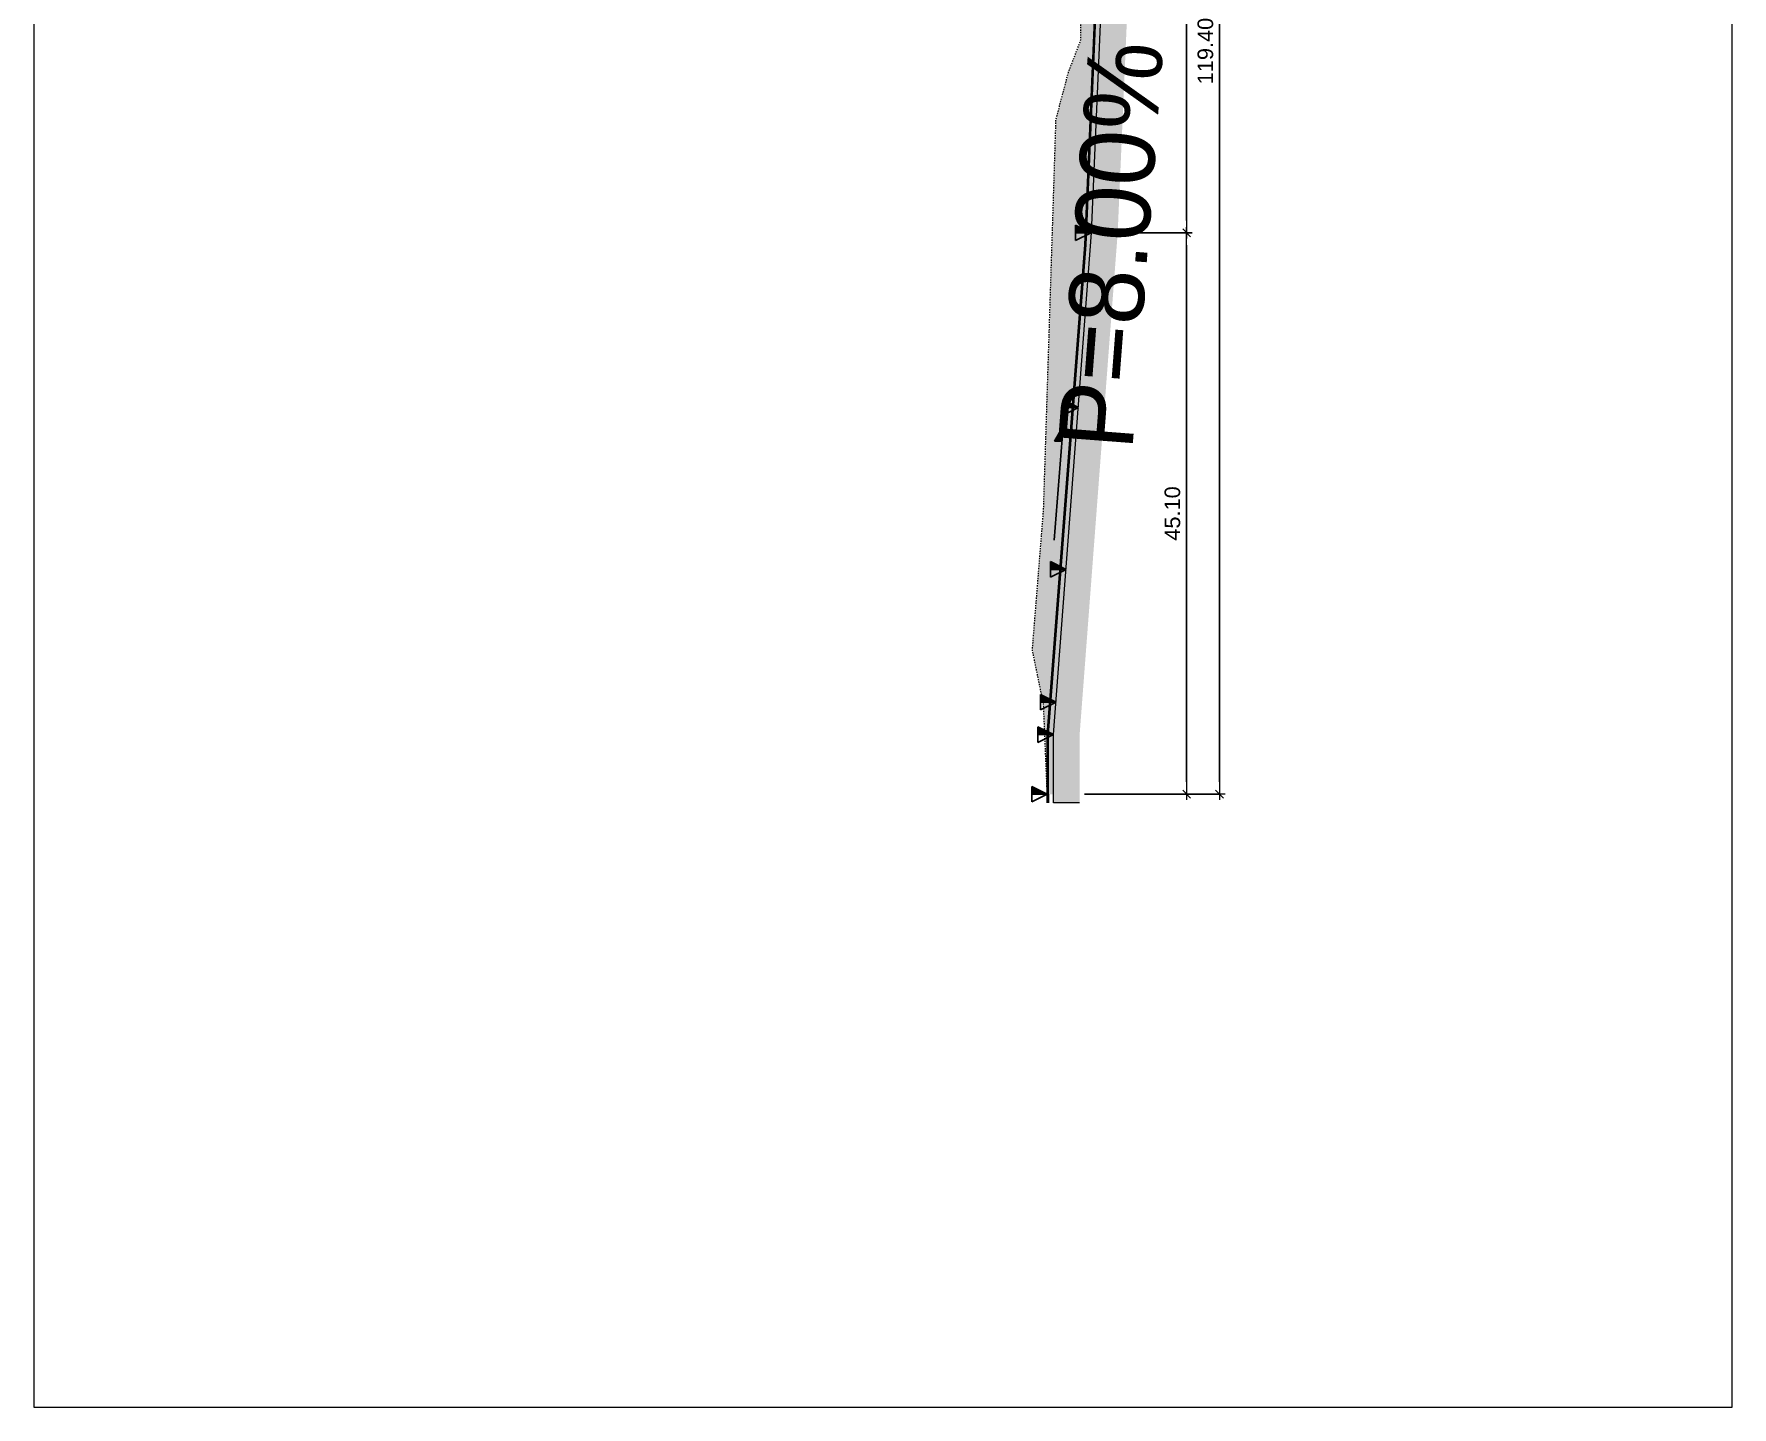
# Model space of a CAD drawing. Extents: x 62344 to 62624, y 108620 to 109406.
# Drawn here: x 62344.1 to 62480.6, y 109174.3 to 109284.6 of the extents above; entities that cross this region are included whole.
import ezdxf
from ezdxf.enums import TextEntityAlignment as Align

# ---------------------------------------------------------------- set-up
doc = ezdxf.new("R2018")
doc.units = 0
doc.header["$LTSCALE"] = 0.039369
doc.header["$MEASUREMENT"] = 0
doc.linetypes.add('TRATTEGGIATA', pattern=[0.75, 0.5, -0.25])
doc.layers.add('colore roccia', color=7, linetype='Continuous', true_color=0x99724c)
for name, color, linetype in [('curve livello 1m', 2, 'Continuous'), ('LIN018CO', 6, 'Continuous'), ('LIN025CO', 7, 'Continuous'), ('LIN035CO', 1, 'Continuous'), ('TEXT035', 1, 'Continuous'), ('TRATTCOLO-7', 51, 'Continuous')]:
    doc.layers.add(name, color=color, linetype=linetype)
doc.layers.add('DIME', color=6, linetype='Continuous', lineweight=18)
doc.layers.add('LIN050CO', color=3, linetype='Continuous', lineweight=50)
doc.layers.add('no_plot', color=5, linetype='Continuous', plot=False)
doc.styles.add('ARIAL', font='arial.ttf')
doc.linetypes.add('ROCK', pattern='A,0.25,-0.18,["<",Standard,S=0.18,R=90,X=0,Y=-0.09],0,["-",Standard,S=0.18,R=45,X=-0.111213,Y=-0.238491],0.25', length=0.68)
doc.dimstyles.new('DIME-200', dxfattribs={"dimscale": 2, "dimtxt": 0.25, "dimasz": 0.2, "dimexe": 0, "dimexo": 0.5, "dimgap": 0.1, "dimtad": 1, "dimzin": 0, "dimdsep": 46, "dimtxsty": 'ARIAL', "dimblk1": 'LINE', "dimblk2": 'LINE', "dimsah": 1, "dimcen": 2.5, "dimclrd": 256, "dimclre": 256, "dimclrt": 1, "dimadec": 0, "dimazin": 0, "dimtfac": 1, "dimtmove": 2, "dimatfit": 3, "dimldrblk": 'LINE', "dimfxl": 1, "dimtvp": 1, "dimtfill": 1, "dimtolj": 1, "dimtzin": 0, "dimarcsym": 0})

# ---------------------------------------------------------------- blocks, each defined once
blk = doc.blocks.new('*U40')
at = {"layer": 'LIN018CO'}
blk.add_solid([(0, 0.25), (0, 0), (0.125, 0.25)], dxfattribs=at)
at = {"layer": 'LIN035CO'}
for p, q in [((-0.125, 0.25), (0.125, 0.25)), ((0, 0), (-0.125, 0.25)), ((0, 0), (0, 0.25)), ((0, 0), (0.125, 0.25))]:
    blk.add_line(p, q, dxfattribs=at)
at = {"layer": 'TEXT035', "lineweight": 30, "flags": 104}
blk.add_attdef('VALORE_Sup.', text='', height=0.25, dxfattribs=at).set_placement((-0.08, 0.395), align=Align.BOTTOM_CENTER)
blk = doc.blocks.new('*U38')
at = {"layer": 'LIN018CO'}
blk.add_solid([(0, 0.25), (0, 0), (0.125, 0.25)], dxfattribs=at)
at = {"layer": 'LIN035CO'}
for p, q in [((-0.125, 0.25), (0.125, 0.25)), ((0, 0), (-0.125, 0.25)), ((0, 0), (0, 0.25)), ((0, 0), (0.125, 0.25))]:
    blk.add_line(p, q, dxfattribs=at)
at = {"layer": 'TEXT035', "lineweight": 30, "flags": 104}
blk.add_attdef('VALORE_Sup.', text='', height=0.25, dxfattribs=at).set_placement((0.64, 0.395), align=Align.BOTTOM_CENTER)
blk = doc.blocks.new('*U42')
at = {"layer": 'LIN018CO'}
blk.add_solid([(0, 0.25), (0, 0), (0.125, 0.25)], dxfattribs=at)
at = {"layer": 'LIN035CO'}
for p, q in [((-0.125, 0.25), (0.125, 0.25)), ((0, 0), (-0.125, 0.25)), ((0, 0), (0, 0.25)), ((0, 0), (0.125, 0.25))]:
    blk.add_line(p, q, dxfattribs=at)
at = {"layer": 'TEXT035', "lineweight": 30, "flags": 104}
blk.add_attdef('VALORE_Sup.', text='', height=0.25, dxfattribs=at).set_placement((0.305, 0.395), align=Align.BOTTOM_CENTER)
blk = doc.blocks.new('*U18')
at = {"layer": 'LIN018CO'}
blk.add_solid([(0, 0.25), (0, 0), (0.125, 0.25)], dxfattribs=at)
at = {"layer": 'LIN035CO'}
for p, q in [((-0.125, 0.25), (0.125, 0.25)), ((0, 0), (-0.125, 0.25)), ((0, 0), (0, 0.25)), ((0, 0), (0.125, 0.25))]:
    blk.add_line(p, q, dxfattribs=at)
at = {"layer": 'TEXT035', "lineweight": 30, "flags": 106}
blk.add_attdef('VALORE_Sup.', text='', height=0.25, dxfattribs=at).set_placement((0, 0.395), align=Align.BOTTOM_CENTER)
blk = doc.blocks.new('*U39')
at = {"layer": 'LIN018CO'}
blk.add_solid([(0, 0.25), (0, 0), (0.125, 0.25)], dxfattribs=at)
at = {"layer": 'LIN035CO'}
for p, q in [((-0.125, 0.25), (0.125, 0.25)), ((0, 0), (-0.125, 0.25)), ((0, 0), (0, 0.25)), ((0, 0), (0.125, 0.25))]:
    blk.add_line(p, q, dxfattribs=at)
at = {"layer": 'TEXT035', "lineweight": 30, "flags": 104}
blk.add_attdef('VALORE_Sup.', text='', height=0.25, dxfattribs=at).set_placement((-0.426, 0.395), align=Align.BOTTOM_CENTER)
blk = doc.blocks.new('LINE')
for p, q in [((-1.6, 0), (0.45, 0)), ((0, 0.45), (0, -0.45))]:
    blk.add_line(p, q)
at = {"color": 3}
blk.add_line((-0.32, -0.32), (0.32, 0.32), dxfattribs=at)
blk = doc.blocks.new('*D24')
at = {"layer": 'DIME', "lineweight": -2, "transparency": 16777216}
for p, q in [((62431.62, 109268.65), (62436.75, 109268.65)), ((62436.75, 109224.55), (62436.75, 109267.65)), ((62428.55, 109223.55), (62436.75, 109223.55))]:
    blk.add_line(p, q, dxfattribs=at)
for p, rotation in [((62436.75, 109268.65), 90), ((62436.75, 109223.55), 270)]:
    blk.add_blockref('LINE', p, dxfattribs=dict(at, rotation=rotation))
at = {"layer": 'DIME', "color": 1, "transparency": 16777216, "insert": (62435.61, 109246.1), "char_height": 1.25, "attachment_point": 5, "rotation": 90, "style": 'ARIAL', "bg_fill": 3, "box_fill_scale": 1.25, "bg_fill_color": 256, "bg_fill_true_color": 13158600, "bg_fill_transparency": 0}
blk.add_mtext('\\A1;45.10', dxfattribs=at)
blk = doc.blocks.new('*U21')
at = {"layer": 'LIN018CO'}
blk.add_hatch(color=256, dxfattribs=at).paths.add_polyline_path([(-0.24, 0.139), (-0.231, 0.258), (0.009, 0.12)])
for p, q in [((0.009, 0.12), (-1.826, 0.261)), ((-0.24, 0.139), (-0.231, 0.258)), ((-0.231, 0.258), (0.009, 0.12))]:
    blk.add_line(p, q, dxfattribs=at)
at = {"layer": 'TEXT035', "lineweight": 30, "flags": 54}
blk.add_attdef('VALORE_AD', text='', height=0.25, rotation=355.608, dxfattribs=at).set_placement((-0.304, 0.204), align=Align.BOTTOM_RIGHT)
blk = doc.blocks.new('*D25')
at = {"layer": 'DIME', "lineweight": -2, "transparency": 16777216}
for p, q in [((62434.75, 109342.95), (62439.4, 109342.95)), ((62439.4, 109224.55), (62439.4, 109341.95)), ((62431.57, 109223.55), (62439.4, 109223.55))]:
    blk.add_line(p, q, dxfattribs=at)
for p, rotation in [((62439.4, 109342.95), 90), ((62439.4, 109223.55), 270)]:
    blk.add_blockref('LINE', p, dxfattribs=dict(at, rotation=rotation))
at = {"layer": 'DIME', "color": 1, "transparency": 16777216, "insert": (62438.26, 109283.25), "char_height": 1.25, "attachment_point": 5, "rotation": 90, "style": 'ARIAL', "bg_fill": 3, "box_fill_scale": 1.25, "bg_fill_color": 256, "bg_fill_true_color": 13158600, "bg_fill_transparency": 0}
blk.add_mtext('\\A1;119.40', dxfattribs=at)
blk = doc.blocks.new('*U43')
at = {"layer": 'LIN018CO'}
blk.add_solid([(0, 0.25), (0, 0), (0.125, 0.25)], dxfattribs=at)
at = {"layer": 'LIN035CO'}
for p, q in [((-0.125, 0.25), (0.125, 0.25)), ((0, 0), (-0.125, 0.25)), ((0, 0), (0, 0.25)), ((0, 0), (0.125, 0.25))]:
    blk.add_line(p, q, dxfattribs=at)
at = {"layer": 'TEXT035', "lineweight": 30, "flags": 104}
blk.add_attdef('VALORE_Sup.', text='', height=0.25, dxfattribs=at).set_placement((-0.099, 0.395), align=Align.BOTTOM_CENTER)
blk = doc.blocks.new('*D27')
at = {"layer": 'DIME', "lineweight": -2, "transparency": 16777216}
for p, q in [((62434.75, 109342.95), (62436.75, 109342.95)), ((62436.75, 109269.65), (62436.75, 109341.95)), ((62434.4, 109268.65), (62436.75, 109268.65))]:
    blk.add_line(p, q, dxfattribs=at)
for p, rotation in [((62436.75, 109342.95), 90), ((62436.75, 109268.65), 270)]:
    blk.add_blockref('LINE', p, dxfattribs=dict(at, rotation=rotation))
at = {"layer": 'DIME', "color": 1, "transparency": 16777216, "insert": (62435.61, 109305.8), "char_height": 1.25, "attachment_point": 5, "rotation": 90, "style": 'ARIAL', "bg_fill": 3, "box_fill_scale": 1.25, "bg_fill_color": 256, "bg_fill_true_color": 13158600, "bg_fill_transparency": 0}
blk.add_mtext('\\A1;74.30', dxfattribs=at)

msp = doc.modelspace()

# ---------------------------------------------------------------- hatches: boundary and pattern name
at = {"layer": 'colore roccia', "linetype": 'Continuous', "lineweight": 0}
h = msp.add_hatch(color=256, dxfattribs=at)
h.dxf.hatch_style = 1
h.paths.add_polyline_path([(62431.74315, 109342.95018), (62433.25437, 109342.95018), (62433.25437, 109341.95018), (62432.25433, 109341.95018), (62429.117, 109268.65018), (62426.05428, 109228.33613), (62426.05428, 109223.55018), (62426.05428, 109222.8461), (62428.145, 109222.8461), (62428.145, 109223.55018), (62428.145, 109228.25596), (62431.20964, 109268.65018), (62434.20262, 109337.80559), (62435.34505, 109337.80559), (62435.34505, 109344.57265), (62432.345, 109344.57265), (62432.345, 109345.95289), (62430.25428, 109345.95289), (62430.25433, 109343.29385)])
at = {"layer": 'TRATTCOLO-7', "linetype": 'Continuous', "lineweight": 0}
h = msp.add_hatch(color=256, dxfattribs=at)
h.dxf.hatch_style = 1
h.paths.add_polyline_path([(62432.25433, 109341.95018), (62433.25437, 109341.95018), (62433.25437, 109342.95018), (62431.74315, 109342.95018), (62430.25433, 109343.29385), (62430.25433, 109318.6527), (62429.25433, 109308.90975), (62428.25433, 109305.88963), (62427.25433, 109301.89955), (62427.25433, 109295.15), (62428.25433, 109293.10819), (62428.25433, 109284.15721), (62427.25433, 109281.53949), (62426.25433, 109277.75932), (62425.25433, 109246.3781), (62424.35744, 109235.1501), (62425.25433, 109230.74745), (62425.55433, 109223.55018), (62426.05433, 109223.55018), (62426.05433, 109228.33613), (62426.25433, 109230.92765), (62427.66111, 109249.25639), (62429.117, 109268.65018)])

# ---------------------------------------------------------------- linework, layer by layer
at = {"layer": 'curve livello 1m', "linetype": 'Continuous', "lineweight": 0, "elevation": 324, "flags": 128}
for points in [[(62425.55433, 109222.8461), (62425.55433, 109223.55018), (62425.55433, 109228.3553), (62428.57439, 109267.67628), (62431.74315, 109341.97018)], [(62425.65433, 109222.8461), (62425.65433, 109223.55018), (62425.65433, 109228.35147), (62428.67422, 109267.67032), (62431.84305, 109341.96592)], [(62425.55433, 109223.55018), (62425.55433, 109222.8461)], [(62425.65433, 109223.55018), (62425.65433, 109222.8461)]]:
    msp.add_lwpolyline(points, dxfattribs=at)
at = {"layer": 'LIN025CO', "linetype": 'TRATTEGGIATA', "lineweight": 0, "ltscale": 5, "elevation": 324, "flags": 128}
msp.add_lwpolyline([(62425.55433, 109223.55018), (62425.25433, 109230.74745), (62424.35744, 109235.1501), (62425.25433, 109246.3781), (62426.25433, 109277.75932), (62427.25433, 109281.53949), (62428.25433, 109284.15721), (62428.25433, 109293.10819), (62427.25433, 109295.15), (62427.25433, 109301.89955), (62428.25433, 109305.88963), (62429.25433, 109308.90975), (62430.25433, 109318.6527), (62430.25433, 109331.9041), (62430.25433, 109343.29385)], dxfattribs=at)
at = {"layer": 'LIN050CO', "linetype": 'ROCK', "lineweight": 0, "ltscale": 2, "elevation": 324, "flags": 128}
msp.add_lwpolyline([(62426.05433, 109222.8461), (62426.05433, 109223.55018), (62426.05433, 109228.33613), (62429.117, 109268.65018), (62432.25433, 109341.95018)], dxfattribs=at)

# ---------------------------------------------------------------- block references
at = {"xscale": 5, "yscale": 5, "zscale": 5, "rotation": 90}
for name, p in [('*U18', (62429.07356, 109268.65018, 324)), ('*U42', (62428.07356, 109254.62639, 324)), ('*U38', (62426.25433, 109230.94011, 324)), ('*U40', (62426.05433, 109228.33613, 324)), ('*U39', (62425.55433, 109223.55018, 324))]:
    msp.add_blockref(name, p, dxfattribs=at)

# ---------------------------------------------------------------- next in the draw order: dimensions: what is measured, and where the dimension line sits
at = {"layer": 'DIME'}
dim = msp.add_linear_dim(base=(62436.74547, 109268.65018, 324), p1=(62426.05433, 109223.55018, 323.3), p2=(62429.117, 109268.65018, 324), angle=90, dimstyle='DIME-200', override={"dimscale": 5}, dxfattribs=at)
dim.commit()
dim.dimension.update_dxf_attribs({"geometry": '*D24', "text_midpoint": (62435.60725, 109246.10018, 324)})

# ---------------------------------------------------------------- next in the draw order: linework, layer by layer
at = {"layer": 'LIN035CO', "linetype": 'Continuous', "lineweight": 0, "elevation": 324, "flags": 128}
msp.add_lwpolyline([(62428.14505, 109222.8461), (62426.05433, 109222.8461)], dxfattribs=at)

# ---------------------------------------------------------------- next in the draw order: block references
ref = msp.add_blockref('*U21', (62427.4163, 109253.07523, 324), dxfattribs=dict(xscale=5, yscale=5, zscale=5, rotation=90))
lines = msp.add_mtext('P=8.00%', dxfattribs={"layer": 'TEXT035', "insert": (62426.39702, 109251.55679, 324), "char_height": 6, "attachment_point": 1, "rotation": 85.6080017})
ref.add_attrib('VALORE_AD', '', (62426.39702, 109251.55679, 324), dxfattribs={"flags": 28}).embed_mtext(lines)
at = {"xscale": 5, "yscale": 5, "zscale": 5, "rotation": 90}
msp.add_blockref('*U43', (62427.07356, 109241.60646, 324), dxfattribs=at)

# ---------------------------------------------------------------- next in the draw order: dimensions: what is measured, and where the dimension line sits
at = {"layer": 'DIME'}
dim = msp.add_linear_dim(base=(62439.40008, 109342.95018, 0.3), p1=(62429.07466, 109223.55018, 324), p2=(62432.25433, 109342.95018, 324), angle=90, dimstyle='DIME-200', override={"dimscale": 5}, dxfattribs=at)
dim.commit()
dim.dimension.update_dxf_attribs({"geometry": '*D25', "text_midpoint": (62438.26187, 109283.25018, 0.3)})

# ---------------------------------------------------------------- next in the draw order: dimensions: what is measured, and where the dimension line sits
dim = msp.add_linear_dim(base=(62436.74547, 109342.95018), p1=(62431.89925, 109268.65018, 324), p2=(62432.25433, 109342.95018, 324), angle=90, dimstyle='DIME-200', override={"dimscale": 5}, dxfattribs=at)
dim.commit()
dim.dimension.update_dxf_attribs({"geometry": '*D27', "text_midpoint": (62435.60683, 109305.80018)})

# ---------------------------------------------------------------- next in the draw order: linework, layer by layer
at = {"layer": 'no_plot', "linetype": 'Continuous', "lineweight": 0}
msp.add_lwpolyline([(62344.13836, 109174.31643), (62480.56798, 109174.31643), (62480.56798, 109406.46777), (62344.13836, 109406.46777)], close=True, dxfattribs=at)

doc.saveas('drawing.dxf')
